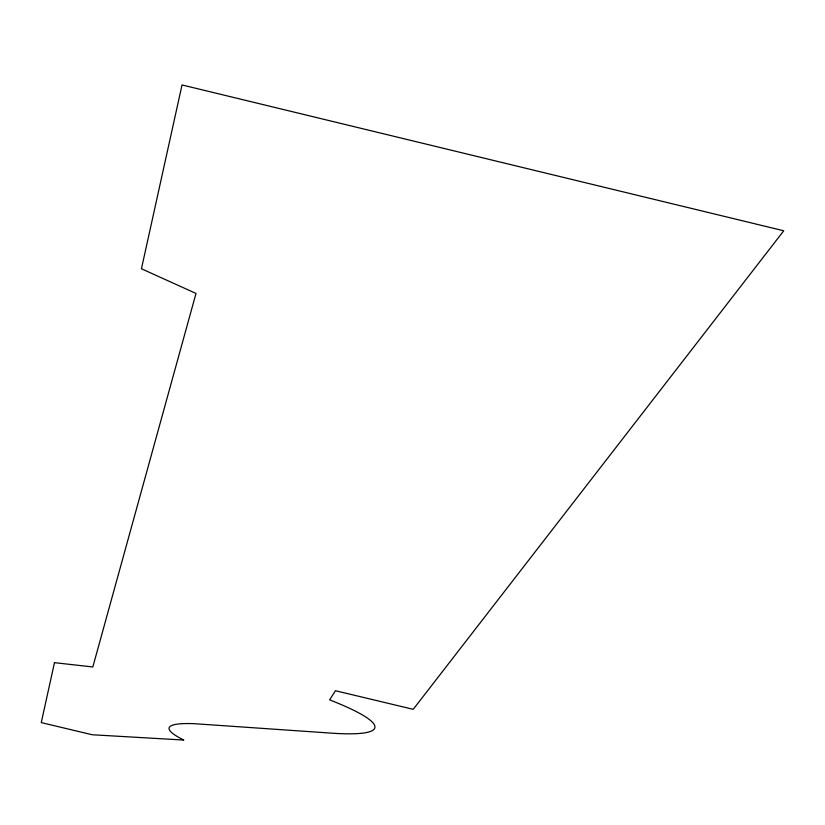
<?xml version="1.0" encoding="UTF-8"?>
<svg xmlns="http://www.w3.org/2000/svg" width="825" height="825" viewBox="0 0 825 825"><rect width="100%" height="100%" fill="white"/><g stroke="black" fill="none" stroke-linecap="round" stroke-linejoin="round"><path stroke-width="1.24" d="M54.481 662.661L41.25 722.597L92.214 734.755L183.82 740.046A162.69 18.996 13.1 0 1 193.978 723.669L328.948 732.971A203.383 25.358 13.3 0 0 329.608 699.847L335.445 690.731L413.222 709.325L783.75 230.783L182.026 84.954L141.446 268.764L195.999 293.432L92.833 666.971L54.481 662.661"/></g></svg>
